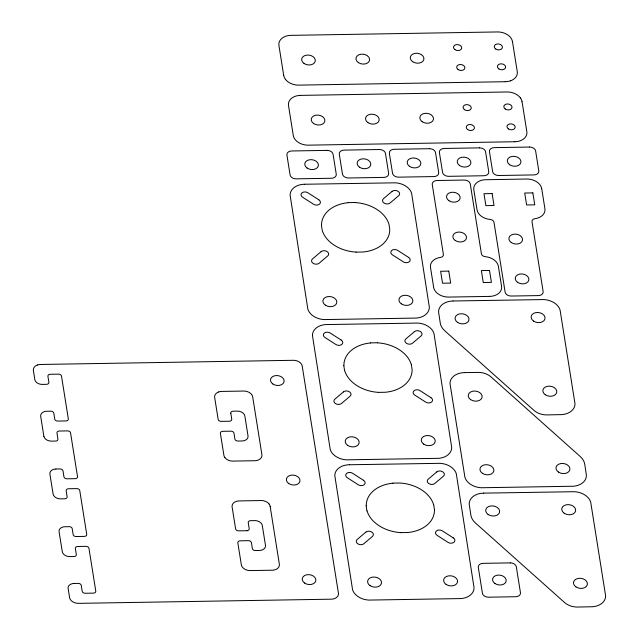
<?xml version="1.0" encoding="UTF-8"?>
<svg xmlns="http://www.w3.org/2000/svg" width="639" height="639" viewBox="0 0 639 639"><rect width="100%" height="100%" fill="white"/><g stroke="black" fill="none" stroke-linecap="round" stroke-linejoin="round"><path stroke-width="0.96" d="M348.191 202.627L355.132 202.507M370.54 342.879L377.481 342.76M392.897 483.132L399.838 483.012A34.274 24.617 8.1 0 1 433.657 504.778M505.257 81.72L298.868 85.123A13.675 9.825 8.1 0 1 291.001 83.549A13.778 9.897 8.1 0 1 285.385 79.252M300.506 95.387L506.887 91.976A13.675 9.825 8.1 0 1 514.754 93.558A13.778 9.897 8.1 0 1 520.37 97.855M514.818 141.746L308.437 145.157A13.675 9.825 8.1 0 1 300.57 143.583A13.778 9.897 8.1 0 1 294.954 139.278A13.675 9.825 8.1 0 1 293.269 135.428L288.508 105.563A13.675 9.825 8.1 0 1 289.946 99.964A13.778 9.897 8.1 0 1 295.346 96.257A13.675 9.825 8.1 0 1 300.474 95.411M489.562 296.4L448.826 297.071A13.675 9.825 8.1 0 1 440.966 295.498A13.778 9.897 8.1 0 1 435.351 291.2A13.675 9.825 8.1 0 1 433.665 287.342L430.494 267.437A13.723 9.857 8.1 0 1 440.415 257.413A4.114 2.955 8.1 0 0 443.386 254.402L432.26 184.575A5.487 3.938 8.1 0 1 437.052 180.51L464.21 180.054A5.487 3.938 8.1 0 1 470.272 183.944L481.407 253.779A4.114 2.955 8.1 0 0 485.32 256.67A13.723 9.857 8.1 0 1 498.38 266.319L501.551 286.224A13.675 9.825 8.1 0 1 500.121 291.823A13.778 9.897 8.1 0 1 494.722 295.53A13.675 9.825 8.1 0 1 489.594 296.376M40.592 364.47L293.141 360.3A8.203 5.895 8.1 0 1 297.862 361.243A8.267 5.935 8.1 0 1 301.233 363.823A8.203 5.895 8.1 0 1 302.215 366.123L338.414 593.08A8.203 5.895 8.1 0 1 337.56 596.443A8.267 5.935 8.1 0 1 334.317 598.663A8.203 5.895 8.1 0 1 331.218 599.182L78.669 603.352A8.203 5.895 8.1 0 1 73.948 602.409A8.267 5.935 8.1 0 1 70.578 599.829A8.203 5.895 8.1 0 1 69.595 597.529L68.141 588.559A6.837 4.912 8.1 0 1 68.86 585.755A6.885 4.944 8.1 0 1 71.56 583.902A6.837 4.912 8.1 0 1 74.124 583.487M55.889 469.002L59.962 468.938A2.748 1.973 8.1 0 1 62.997 470.879L63.948 476.854A2.748 1.973 8.1 0 0 66.983 478.803L75.13 478.667A2.748 1.973 8.1 0 0 77.527 476.63L70.546 432.835A2.748 1.973 8.1 0 0 67.518 430.886L59.371 431.021A2.748 1.973 8.1 0 0 56.975 433.058L57.925 439.033A2.748 1.973 8.1 0 1 55.521 441.062L51.447 441.134A6.837 4.912 8.1 0 1 43.891 436.277M246.79 530.721L238.643 530.857A2.748 1.973 8.1 0 1 235.615 528.908L232.125 507.015A8.203 5.895 8.1 0 1 232.979 503.652A8.267 5.935 8.1 0 1 236.222 501.423A8.203 5.895 8.1 0 1 239.298 500.92L261.039 500.545A8.203 5.895 8.1 0 1 265.76 501.487A8.267 5.935 8.1 0 1 269.131 504.067M74.14 583.471L78.214 583.399A2.748 1.973 8.1 0 1 81.241 585.348L82.191 591.323A2.748 1.973 8.1 0 0 85.227 593.264L93.374 593.136A2.748 1.973 8.1 0 0 95.77 591.099L88.949 548.294A2.748 1.973 8.1 0 0 85.922 546.353L77.774 546.481A2.748 1.973 8.1 0 0 75.378 548.518L76.329 554.492A2.748 1.973 8.1 0 1 73.924 556.529L69.851 556.593A6.837 4.912 8.1 0 1 62.295 551.745L59.1 531.824A6.837 4.912 8.1 0 1 59.81 529.02A6.885 4.944 8.1 0 1 62.51 527.167A6.837 4.912 8.1 0 1 65.082 526.744L69.164 526.664A2.748 1.973 8.1 0 1 72.199 528.613L73.15 534.587A2.748 1.973 8.1 0 0 76.185 536.528L84.332 536.393A2.748 1.973 8.1 0 0 86.728 534.364L79.747 490.568A2.748 1.973 8.1 0 0 76.72 488.619L68.573 488.755A2.748 1.973 8.1 0 0 66.176 490.792L67.127 496.759A2.748 1.973 8.1 0 1 64.723 498.795L60.649 498.867A6.837 4.912 8.1 0 1 53.093 494.011L49.898 474.09A6.837 4.912 8.1 0 1 55.881 469.018M356.075 252.125L363.016 252.006A34.274 24.617 8.1 0 0 389.75 229.297L388.959 224.217A34.274 24.617 8.1 0 0 355.14 202.579M378.432 392.378L385.373 392.258A34.274 24.617 8.1 0 0 412.107 369.558L411.316 364.47M400.789 532.63L407.73 532.519A34.274 24.617 8.1 0 0 434.464 509.81M433.673 504.722L434.48 509.81M344.605 370.668L343.79 365.58M366.954 510.92L366.147 505.84M541.728 188.753L544.899 208.665A13.723 9.857 8.1 0 1 534.979 218.682A4.114 2.955 8.1 0 0 532.007 221.693L543.134 291.528A5.487 3.938 8.1 0 1 538.342 295.593L511.184 296.041A5.487 3.938 8.1 0 1 505.122 292.151L493.987 222.324A4.114 2.955 8.1 0 0 490.065 219.433A13.723 9.857 8.1 0 1 477.014 209.784L473.842 189.879A13.675 9.825 8.1 0 1 475.272 184.272A13.778 9.897 8.1 0 1 480.672 180.565A13.675 9.825 8.1 0 1 485.8 179.727L526.568 179.024A13.675 9.825 8.1 0 1 534.428 180.597A13.778 9.897 8.1 0 1 540.043 184.903A13.675 9.825 8.1 0 1 541.688 188.729M512.486 41.679L517.247 71.536A13.675 9.825 8.1 0 1 515.817 77.143A13.778 9.897 8.1 0 1 510.417 80.849M522.055 101.713L526.816 131.57A13.675 9.825 8.1 0 1 525.386 137.169A13.778 9.897 8.1 0 1 519.978 140.876A13.675 9.825 8.1 0 1 514.85 141.722M283.7 75.394L278.939 45.537A13.675 9.825 8.1 0 1 280.377 39.93A13.778 9.897 8.1 0 1 285.777 36.223A13.675 9.825 8.1 0 1 290.937 35.361L497.318 31.95A13.675 9.825 8.1 0 1 505.185 33.524A13.778 9.897 8.1 0 1 510.801 37.821A13.675 9.825 8.1 0 1 512.446 41.655M270.145 506.384L279.347 564.117A8.203 5.895 8.1 0 1 278.484 567.48A8.267 5.935 8.1 0 1 275.241 569.7A8.203 5.895 8.1 0 1 272.166 570.204L250.424 570.579A8.203 5.895 8.1 0 1 245.703 569.637A8.267 5.935 8.1 0 1 242.333 567.057A8.203 5.895 8.1 0 1 241.326 564.74L237.836 542.846A2.748 1.973 8.1 0 1 240.232 540.81L248.379 540.674A2.748 1.973 8.1 0 1 251.415 542.623L252.365 548.589A2.748 1.973 8.1 0 0 255.4 550.538L259.474 550.467A6.885 4.944 8.1 0 0 265.473 545.363L262.294 525.474A6.837 4.912 8.1 0 0 260.688 522.71A6.837 4.912 8.1 0 0 254.713 520.609L250.64 520.673A2.748 1.973 8.1 0 0 248.244 522.71L249.194 528.685A2.748 1.973 8.1 0 1 246.79 530.721M230.791 413.225L231.741 419.192A2.748 1.973 8.1 0 1 229.345 421.229L221.198 421.365A2.748 1.973 8.1 0 1 218.163 419.416L214.672 397.522A8.203 5.895 8.1 0 1 215.527 394.159A8.267 5.935 8.1 0 1 218.77 391.939M43.867 436.269L40.696 416.364A6.837 4.912 8.1 0 1 44.091 411.724A6.837 4.912 8.1 0 1 46.687 411.268L50.761 411.204A2.748 1.973 8.1 0 1 53.796 413.153L54.746 419.12A2.748 1.973 8.1 0 0 57.782 421.069L65.929 420.933A2.748 1.973 8.1 0 0 68.325 418.896L61.504 376.099A2.748 1.973 8.1 0 0 58.468 374.15L50.321 374.286A2.748 1.973 8.1 0 0 47.925 376.323L48.876 382.298A2.748 1.973 8.1 0 1 46.479 384.327L42.406 384.398A6.837 4.912 8.1 0 1 38.476 383.608A6.885 4.944 8.1 0 1 35.664 381.459A6.837 4.912 8.1 0 1 34.841 379.542L33.396 370.572A8.203 5.895 8.1 0 1 34.258 367.209A8.267 5.935 8.1 0 1 37.493 364.989M321.433 225.327L322.248 230.415A34.274 24.617 8.1 0 0 356.147 252.109M312.455 335.491L330.211 449.425A16.454 11.822 8.1 0 0 346.45 459.832L438.857 458.315A16.454 11.822 8.1 0 0 451.693 447.412L433.953 333.486A16.454 11.822 8.1 0 0 417.706 323.07L325.299 324.588A16.454 11.822 8.1 0 0 312.471 335.491M321.537 225.383A34.274 24.617 8.1 0 1 348.271 202.691M378.504 392.362A34.274 24.617 8.1 0 1 344.693 370.668M343.894 365.636A34.274 24.617 8.1 0 1 370.628 342.943M377.489 342.831A34.274 24.617 8.1 0 1 411.3 364.526M400.861 532.614A34.274 24.617 8.1 0 1 367.05 510.92M366.243 505.888A34.274 24.617 8.1 0 1 392.985 483.196M510.449 80.818A13.675 9.825 8.1 0 1 505.281 81.688M285.425 79.276A13.675 9.825 8.1 0 1 283.74 75.418M520.33 97.823A13.675 9.825 8.1 0 1 522.015 101.681M37.477 365.005A8.203 5.895 8.1 0 1 40.576 364.486M224.904 457.58A8.203 5.895 8.1 0 1 223.898 455.264L220.383 433.354A2.748 1.973 8.1 0 1 222.779 431.317L230.927 431.181A2.748 1.973 8.1 0 1 233.962 433.13L234.912 439.105A2.748 1.973 8.1 0 0 237.948 441.046L242.021 440.982A6.885 4.944 8.1 0 0 248.02 435.87L244.841 415.981A6.837 4.912 8.1 0 0 237.261 411.117L233.187 411.189A2.748 1.973 8.1 0 0 230.791 413.225M224.88 457.564A8.267 5.935 8.1 0 0 228.251 460.144A8.203 5.895 8.1 0 0 232.971 461.086L254.697 460.727A8.203 5.895 8.1 0 0 257.797 460.208A8.267 5.935 8.1 0 0 261.031 457.987A8.203 5.895 8.1 0 0 261.894 454.625L252.693 396.891A8.203 5.895 8.1 0 0 251.654 394.567M218.754 391.955A8.203 5.895 8.1 0 1 221.845 391.427L243.595 391.052A8.203 5.895 8.1 0 1 248.307 392.003A8.267 5.935 8.1 0 1 251.678 394.582M269.107 504.051A8.203 5.895 8.1 0 1 270.113 506.368M321.097 251.646L312.479 258.963A4.257 3.059 8.1 0 0 313.174 263.332A4.257 3.059 8.1 0 0 319.125 263.228L327.751 255.912A4.257 3.059 8.1 0 0 327.056 251.55A4.257 3.059 8.1 0 0 321.105 251.646M392.082 191.404L383.456 198.721A4.257 3.059 8.1 0 0 384.151 203.082A4.257 3.059 8.1 0 0 390.102 202.986L398.728 195.67A4.257 3.059 8.1 0 0 398.033 191.301A4.257 3.059 8.1 0 0 392.082 191.404M343.455 391.899L334.828 399.215A4.257 3.059 8.1 0 0 335.531 403.584A4.257 3.059 8.1 0 0 341.482 403.481L350.1 396.164A4.257 3.059 8.1 0 0 349.405 391.803A4.257 3.059 8.1 0 0 343.455 391.899M414.439 331.657L405.813 338.974A4.257 3.059 8.1 0 0 406.508 343.335A4.257 3.059 8.1 0 0 412.459 343.239L421.085 335.922A4.257 3.059 8.1 0 0 420.39 331.553A4.257 3.059 8.1 0 0 414.439 331.657M365.812 532.151L357.185 539.476A4.257 3.059 8.1 0 0 357.88 543.837A4.257 3.059 8.1 0 0 363.831 543.741L372.457 536.417A4.257 3.059 8.1 0 0 371.762 532.055A4.257 3.059 8.1 0 0 365.812 532.151M436.788 471.909L428.17 479.226A4.257 3.059 8.1 0 0 428.865 483.587A4.257 3.059 8.1 0 0 434.816 483.491L443.442 476.175A4.257 3.059 8.1 0 0 442.747 471.814A4.257 3.059 8.1 0 0 436.796 471.909M304.603 184.248L302.95 184.336A16.454 11.822 8.1 0 0 290.114 195.238L307.854 309.164A16.454 11.822 8.1 0 0 324.101 319.58L416.5 318.062A16.454 11.822 8.1 0 0 429.336 307.159L411.596 193.234A16.454 11.822 8.1 0 0 395.349 182.818L304.603 184.248M453.075 300.993L451.422 301.081A16.454 11.822 8.1 0 0 438.586 311.984L440.255 323.07A19.114 13.723 8.1 0 0 444.872 330.89L533.956 410.39A15.136 10.871 8.1 0 0 547.016 414.911L562.16 414.599A16.454 11.822 8.1 0 0 574.996 403.696L560.068 309.979A16.454 11.822 8.1 0 0 543.821 299.563L453.075 300.993M464.489 372.625L462.836 372.713A16.454 11.822 8.1 0 0 450 383.616L464.928 477.333A16.454 11.822 8.1 0 0 481.175 487.749L573.574 486.231A16.454 11.822 8.1 0 0 586.41 475.328L584.741 464.241A19.114 13.723 8.1 0 0 580.124 456.422L491.048 376.922A15.136 10.871 8.1 0 0 477.98 372.401L464.489 372.625M349.309 464.753L347.656 464.841A16.454 11.822 8.1 0 0 334.82 475.743L352.56 589.677A16.454 11.822 8.1 0 0 368.807 600.085L461.214 598.567A16.454 11.822 8.1 0 0 474.042 587.664L456.302 473.739A16.454 11.822 8.1 0 0 440.063 463.323L349.309 464.753M483.699 493.132L482.046 493.22A16.454 11.822 8.1 0 0 469.21 504.123L470.879 515.21A19.114 13.723 8.1 0 0 475.496 523.029L564.58 602.521A15.136 10.871 8.1 0 0 577.64 607.05L592.784 606.738A16.454 11.822 8.1 0 0 605.62 595.836L590.692 502.11A16.454 11.822 8.1 0 0 574.445 491.703L483.699 493.132M327.016 150.389L291.711 150.972A5.487 3.946 8.1 0 0 286.919 155.045L290.09 174.95A5.487 3.946 8.1 0 0 296.153 178.84L331.457 178.265A5.487 3.946 8.1 0 0 336.25 174.191L333.079 154.287A5.487 3.946 8.1 0 0 327.016 150.389M379.406 149.526L344.101 150.109A5.487 3.946 8.1 0 0 339.301 154.183L342.472 174.088A5.487 3.946 8.1 0 0 348.543 177.977L383.847 177.394A5.487 3.946 8.1 0 0 388.64 173.329L385.469 153.416A5.487 3.946 8.1 0 0 379.406 149.526M429.456 148.703L394.151 149.286A5.487 3.946 8.1 0 0 389.351 153.352L392.53 173.265A5.487 3.946 8.1 0 0 398.592 177.155L433.897 176.572A5.487 3.946 8.1 0 0 438.689 172.498L435.518 152.593A5.487 3.946 8.1 0 0 429.456 148.703M479.506 147.873L444.201 148.456A5.487 3.946 8.1 0 0 439.4 152.529L442.579 172.434A5.487 3.946 8.1 0 0 448.642 176.324L483.947 175.741A5.487 3.946 8.1 0 0 488.739 171.675L485.568 151.762A5.487 3.946 8.1 0 0 479.506 147.873M529.555 147.05L494.251 147.633A5.487 3.946 8.1 0 0 489.458 151.699L492.629 171.611A5.487 3.946 8.1 0 0 498.692 175.501L533.996 174.918A5.487 3.946 8.1 0 0 538.789 170.845L535.618 150.94A5.487 3.946 8.1 0 0 529.555 147.05M492.126 193.569L483.979 193.705L485.88 205.646L494.027 205.51L492.126 193.569M532.862 192.898L524.715 193.026L526.616 204.975L534.763 204.839L532.862 192.898M448.778 271.128L440.63 271.263L442.531 283.205L450.679 283.069L448.778 271.128M489.514 270.457L481.367 270.593L483.268 282.534L491.415 282.398L489.514 270.457M510.257 562.895L483.1 563.342A5.487 3.946 8.1 0 0 478.307 567.408L482.429 593.288A5.487 3.946 8.1 0 0 488.492 597.185L515.649 596.738A5.487 3.946 8.1 0 0 520.45 592.665L516.32 566.785A5.487 3.946 8.1 0 0 510.257 562.895M318.805 199.791L307.894 192.794A4.257 3.059 8.1 0 0 301.943 192.89A4.257 3.059 8.1 0 0 302.638 197.251L313.549 204.248A4.257 3.059 8.1 0 0 319.5 204.153A4.257 3.059 8.1 0 0 318.805 199.791M408.569 257.381L397.658 250.384A4.257 3.059 8.1 0 0 391.707 250.48A4.257 3.059 8.1 0 0 392.402 254.841L403.313 261.838A4.257 3.059 8.1 0 0 409.264 261.742A4.257 3.059 8.1 0 0 408.569 257.381M341.162 340.044L330.251 333.047A4.257 3.059 8.1 0 0 324.3 333.143A4.257 3.059 8.1 0 0 324.995 337.504L335.898 344.501A4.257 3.059 8.1 0 0 341.857 344.405A4.257 3.059 8.1 0 0 341.154 340.044M430.918 397.634L420.015 390.637A4.257 3.059 8.1 0 0 414.064 390.733A4.257 3.059 8.1 0 0 414.759 395.094L425.662 402.091A4.257 3.059 8.1 0 0 431.613 401.995A4.257 3.059 8.1 0 0 430.918 397.634M363.511 480.296L352.608 473.299A4.257 3.059 8.1 0 0 346.657 473.395A4.257 3.059 8.1 0 0 347.352 477.756L358.255 484.753A4.257 3.059 8.1 0 0 364.206 484.658A4.257 3.059 8.1 0 0 363.511 480.296M453.275 537.886L442.372 530.889A4.257 3.059 8.1 0 0 436.421 530.985A4.257 3.059 8.1 0 0 437.116 535.346L448.019 542.351A4.257 3.059 8.1 0 0 453.97 542.247A4.257 3.059 8.1 0 0 453.275 537.886M307.135 168.073A6.869 4.936 8.1 0 0 318.302 165.988A6.869 4.936 8.1 0 0 309.316 159.79A6.869 4.936 8.1 0 0 307.135 168.073M359.517 167.21A6.869 4.936 8.1 0 0 370.692 165.126A6.869 4.936 8.1 0 0 361.706 158.919A6.869 4.936 8.1 0 0 359.517 167.21M409.567 166.388A6.869 4.936 8.1 0 0 420.742 164.303A6.869 4.936 8.1 0 0 411.756 158.097A6.869 4.936 8.1 0 0 409.567 166.388M459.617 165.557A6.869 4.936 8.1 0 0 470.791 163.472A6.869 4.936 8.1 0 0 461.805 157.266A6.869 4.936 8.1 0 0 459.617 165.557M509.674 164.734A6.869 4.936 8.1 0 0 520.841 162.649A6.869 4.936 8.1 0 0 511.855 156.443A6.869 4.936 8.1 0 0 509.674 164.734M494.921 583.495A6.869 4.936 8.1 0 0 506.096 581.41A6.869 4.936 8.1 0 0 497.11 575.204A6.869 4.936 8.1 0 0 494.921 583.495M325.299 305.123A7.005 5.032 8.1 0 0 336.697 302.99A7.005 5.032 8.1 0 0 327.527 296.664A7.005 5.032 8.1 0 0 325.299 305.123M401.34 303.86A7.005 5.032 8.1 0 0 412.73 301.736A7.005 5.032 8.1 0 0 403.568 295.41A7.005 5.032 8.1 0 0 401.34 303.86M347.656 445.375A7.005 5.032 8.1 0 0 359.054 443.242A7.005 5.032 8.1 0 0 349.884 436.916A7.005 5.032 8.1 0 0 347.656 445.375M423.697 444.121A7.005 5.032 8.1 0 0 435.087 441.988A7.005 5.032 8.1 0 0 425.917 435.662A7.005 5.032 8.1 0 0 423.697 444.121M370.013 585.628A7.005 5.032 8.1 0 0 381.403 583.495A7.005 5.032 8.1 0 0 372.241 577.169A7.005 5.032 8.1 0 0 370.013 585.628M446.046 584.373A7.005 5.032 8.1 0 0 457.444 582.241A7.005 5.032 8.1 0 0 448.274 575.915A7.005 5.032 8.1 0 0 446.046 584.373M564.165 513.213A7.005 5.032 8.1 0 0 575.555 511.088A7.005 5.032 8.1 0 0 566.394 504.762A7.005 5.032 8.1 0 0 564.165 513.213M488.124 514.475A7.005 5.032 8.1 0 0 499.522 512.342A7.005 5.032 8.1 0 0 490.353 506.016A7.005 5.032 8.1 0 0 488.124 514.475M575.899 586.874A7.005 5.032 8.1 0 0 587.297 584.749A7.005 5.032 8.1 0 0 578.127 578.415A7.005 5.032 8.1 0 0 575.899 586.874M533.541 321.082A7.005 5.032 8.1 0 0 544.931 318.949A7.005 5.032 8.1 0 0 535.77 312.623A7.005 5.032 8.1 0 0 533.541 321.082M457.5 322.336A7.005 5.032 8.1 0 0 468.898 320.203A7.005 5.032 8.1 0 0 459.729 313.877A7.005 5.032 8.1 0 0 457.5 322.336M545.275 394.734A7.005 5.032 8.1 0 0 556.673 392.61A7.005 5.032 8.1 0 0 547.503 386.283A7.005 5.032 8.1 0 0 545.275 394.734M482.381 473.291A7.005 5.032 8.1 0 0 493.771 471.159A7.005 5.032 8.1 0 0 484.61 464.833A7.005 5.032 8.1 0 0 482.381 473.291M558.414 472.037A7.005 5.032 8.1 0 0 569.812 469.905A7.005 5.032 8.1 0 0 560.643 463.579A7.005 5.032 8.1 0 0 558.414 472.037M470.639 399.631A7.005 5.032 8.1 0 0 482.03 397.506A7.005 5.032 8.1 0 0 472.868 391.18A7.005 5.032 8.1 0 0 470.639 399.631M358.343 62.582A6.869 4.936 8.1 0 0 369.51 60.489A6.869 4.936 8.1 0 0 360.524 54.291A6.869 4.936 8.1 0 0 358.343 62.582M304.028 63.477A6.869 4.936 8.1 0 0 315.195 61.392A6.869 4.936 8.1 0 0 306.209 55.186A6.869 4.936 8.1 0 0 304.028 63.477M412.65 61.679A6.869 4.936 8.1 0 0 423.825 59.595A6.869 4.936 8.1 0 0 414.839 53.388A6.869 4.936 8.1 0 0 412.65 61.679M495.672 48.979A4.122 2.963 8.1 0 0 502.374 47.725A4.122 2.963 8.1 0 0 496.982 44.003A4.122 2.963 8.1 0 0 495.672 48.979M498.843 68.884A4.122 2.963 8.1 0 0 505.545 67.63A4.122 2.963 8.1 0 0 500.153 63.908A4.122 2.963 8.1 0 0 498.843 68.884M454.936 49.65A4.122 2.963 8.1 0 0 461.638 48.396A4.122 2.963 8.1 0 0 456.246 44.674A4.122 2.963 8.1 0 0 454.936 49.65M458.107 69.555A4.122 2.963 8.1 0 0 464.817 68.309A4.122 2.963 8.1 0 0 459.425 64.587A4.122 2.963 8.1 0 0 458.107 69.555M367.904 122.608A6.869 4.936 8.1 0 0 379.079 120.523A6.869 4.936 8.1 0 0 370.093 114.317A6.869 4.936 8.1 0 0 367.904 122.608M313.597 123.503A6.869 4.936 8.1 0 0 324.764 121.418A6.869 4.936 8.1 0 0 315.778 115.212A6.869 4.936 8.1 0 0 313.597 123.503M422.219 121.714A6.869 4.936 8.1 0 0 433.394 119.629A6.869 4.936 8.1 0 0 424.408 113.422A6.869 4.936 8.1 0 0 422.219 121.714M505.241 109.005A4.122 2.963 8.1 0 0 511.943 107.759A4.122 2.963 8.1 0 0 506.551 104.037A4.122 2.963 8.1 0 0 505.241 109.005M508.412 128.91A4.122 2.963 8.1 0 0 515.114 127.664A4.122 2.963 8.1 0 0 509.722 123.942A4.122 2.963 8.1 0 0 508.412 128.91M464.505 109.676A4.122 2.963 8.1 0 0 471.207 108.43A4.122 2.963 8.1 0 0 465.815 104.708A4.122 2.963 8.1 0 0 464.505 109.676M467.676 129.589A4.122 2.963 8.1 0 0 474.378 128.335A4.122 2.963 8.1 0 0 468.986 124.613A4.122 2.963 8.1 0 0 467.676 129.589M304.587 583.048A6.869 4.936 8.1 0 0 315.754 580.963A6.869 4.936 8.1 0 0 306.768 574.765A6.869 4.936 8.1 0 0 304.587 583.048M272.853 383.975A6.869 4.936 8.1 0 0 284.028 381.89A6.869 4.936 8.1 0 0 275.042 375.684A6.869 4.936 8.1 0 0 272.853 383.975M288.724 483.515A6.869 4.936 8.1 0 0 299.891 481.431A6.869 4.936 8.1 0 0 290.905 475.224A6.869 4.936 8.1 0 0 288.724 483.515M517.614 282.358A6.869 4.936 8.1 0 0 528.78 280.273A6.869 4.936 8.1 0 0 519.795 274.067A6.869 4.936 8.1 0 0 517.614 282.358M511.264 242.54A6.869 4.936 8.1 0 0 522.438 240.456A6.869 4.936 8.1 0 0 513.452 234.249A6.869 4.936 8.1 0 0 511.264 242.54M448.882 200.662A6.869 4.936 8.1 0 0 460.048 198.577A6.869 4.936 8.1 0 0 451.062 192.371A6.869 4.936 8.1 0 0 448.882 200.662M455.224 240.472A6.869 4.936 8.1 0 0 466.398 238.387A6.869 4.936 8.1 0 0 457.412 232.189A6.869 4.936 8.1 0 0 455.224 240.472"/></g></svg>
